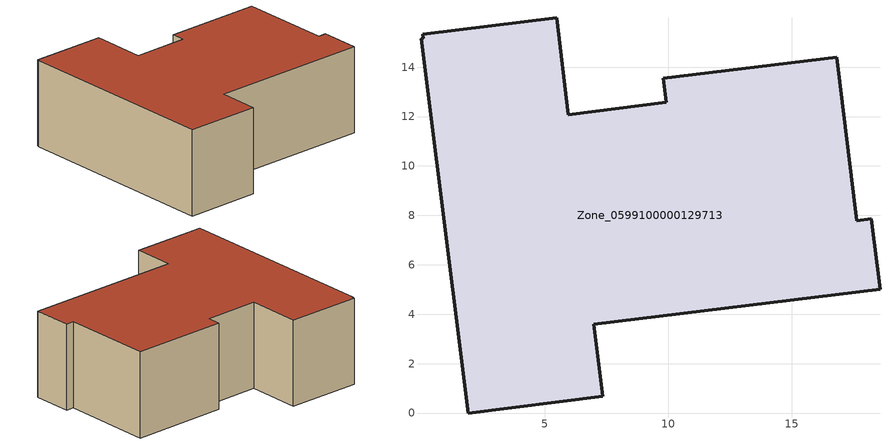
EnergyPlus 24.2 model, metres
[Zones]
Zone_0599100000129713
 floor ground (C_G): 0.08,15.33 5.49,15.99 5.96,12.08 9.93,12.57 9.81,13.54 16.83,14.41 17.64,7.79 18.23,7.86 18.58,5.02 7,3.6 7.36,0.67 1.91,0 0.02,15.16 0.1,15.16 z0
 wall outside (C_F): 16.83,14.41 9.81,13.54 9.93,12.57 5.96,12.08 5.49,15.99 0.08,15.33 0.1,15.16 0.02,15.16 1.91,0 7.36,0.67 7,3.6 18.58,5.02 18.23,7.86 17.64,7.79 16.83,14.41 z0:6.27
 roof outside (C_R): 5.49,15.99 0.08,15.33 0.1,15.16 0.02,15.16 1.91,0 7.36,0.67 7,3.6 18.58,5.02 18.23,7.86 17.64,7.79 16.83,14.41 9.81,13.54 9.93,12.57 5.96,12.08 z6.27
[BUILDING]
Pand.0599100000129713: North Axis=0; Terrain=City; Loads Convergence Tolerance Value=0.04; Temperature Convergence Tolerance Value=0.4; Solar Distribution=FullExterior; Maximum Number of Warmup Days=25; Minimum Number of Warmup Days=1
[Site:Location]
Rotterdam.The.Hague.AP_ZH_NLD Design_Conditions: Latitude=51.96; Longitude=4.45; Time Zone=1; Elevation=-4.5
[SITE:GROUNDTEMPERATURE:BUILDINGSURFACE]
18, 18, 18, 18, 18, 18, 18, 18, 18, 18, 18, 18
[MATERIAL] Thermal Absorptance=0.9; Solar Absorptance=0.7; Visible Absorptance=0.7
Name | Roughness | Thickness | Conductivity | Density | Specific Heat
G.D.1965-1974 | MediumSmooth | 0.15 | 0.882353 | 540 | 1210
F.D.1965-1974 | Rough | 0.3 | 0.697674 | 1920 | 840
R.D.1965-1974 | MediumRough | 0.2 | 0.232558 | 1500 | 1000
[CONSTRUCTION]
C_G: G.D.1965-1974
C_F: F.D.1965-1974
C_R: R.D.1965-1974
[ZONE]
Zone_0599100000129713: Type=1; Multiplier=1; Ceiling Height=Autocalculate; Volume=Autocalculate; Floor Area=autocalculate; Part of Total Floor Area=Yes
[ZONEINFILTRATION:DESIGNFLOWRATE]
Infil_Zone_0599100000129713: Zone or ZoneList or Space or SpaceList=Zone_0599100000129713; Schedule=AlwaysOn; Design Flow Rate Calculation Method=Flow/Area; Flow Rate per Floor Area=0.0042; Constant Term Coefficient=1; Temperature Term Coefficient=0; Velocity Term Coefficient=0; Velocity Squared Term Coefficient=0
[HVACTEMPLATE:ZONE:IDEALLOADSAIRSYSTEM]
Zone_0599100000129713: Maximum Heating Supply Air Temperature=50; Minimum Cooling Supply Air Temperature=13; Maximum Heating Supply Air Humidity Ratio=0.0156; Minimum Cooling Supply Air Humidity Ratio=0.0077; Heating Limit=NoLimit; Cooling Limit=NoLimit; Dehumidification Control Type=ConstantSensibleHeatRatio; Cooling Sensible Heat Ratio=0.7; Dehumidification Setpoint=60; Humidification Control Type=None; Humidification Setpoint=30; Outdoor Air Method=None; Outdoor Air Flow Rate per Person=0.00944; Outdoor Air Flow Rate per Zone Floor Area=0; Outdoor Air Flow Rate per Zone=0; Demand Controlled Ventilation Type=None; Outdoor Air Economizer Type=NoEconomizer; Heat Recovery Type=None; Sensible Heat Recovery Effectiveness=0.7; Latent Heat Recovery Effectiveness=0.65
[ZONECONTROL:THERMOSTAT]
ThermostatControl_Zone_0599100000129713: Zone or ZoneList=Zone_0599100000129713; Control Type Schedule=DualSetpointControlType; Control 1=Thermostat_Zone_0599100000129713; Temperature Difference Between Cutout And Setpoint=0
[THERMOSTATSETPOINT:DUALSETPOINT]
Thermostat_Zone_0599100000129713: Heating Setpoint Temperature Schedule=HeatingSetpoint_Zone_0599100000129713; Cooling Setpoint Temperature Schedule=CoolingSetpoint_Zone_0599100000129713
[SCHEDULE:COMPACT]
HeatingSetpoint_Zone_0599100000129713: Through: 12/31, For: AllDays, Until: 24:00, 21
CoolingSetpoint_Zone_0599100000129713: Through: 12/31, For: AllDays, Until: 24:00, 24
DualSetpointControlType: Through: 12/31, For: AllDays, Until: 24:00, 4
AlwaysOn: Through: 12/31, For: AllDays, Until: 24:00, 1
